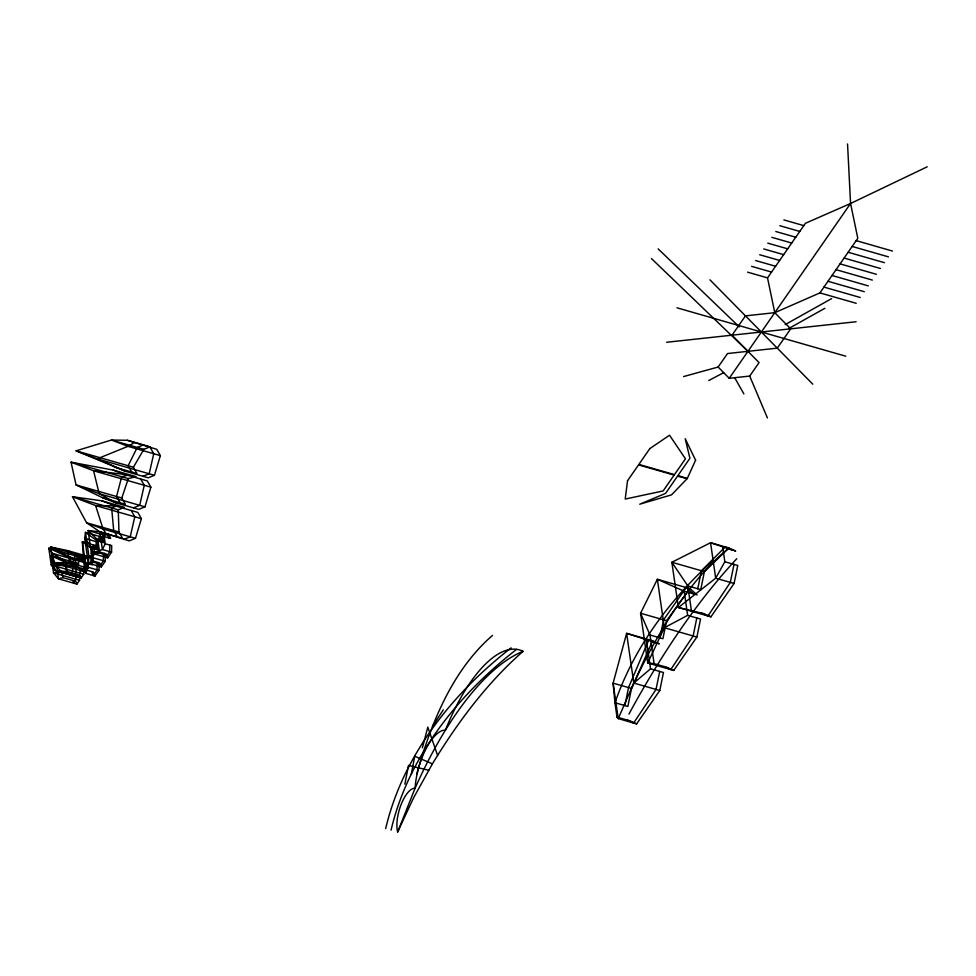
<?xml version="1.0" encoding="UTF-8"?>
<svg xmlns="http://www.w3.org/2000/svg" width="976" height="976" viewBox="0 0 976 976"><rect width="100%" height="100%" fill="white"/><g stroke="black" fill="none" stroke-linecap="round" stroke-linejoin="round"><path stroke-width="1.46" d="M72.09 575.498L73.31 562.091L74.42 564.872M75.603 564.506L75.664 560.017L77.592 556.454L78.861 560.346M75.847 574.754L75.786 579.232L73.92 583.245L72.81 580.464M78.592 565.36L78.653 560.883L81.35 557.528L48.8 548.195L51.203 564.897L55.12 570.57L81.13 578.024L83.753 574.242L83.826 569.752L70.906 566.056L51.203 564.897L83.753 574.242M79.544 580.317L53.534 572.863L58.487 578.829L76.909 584.112L79.544 580.317L79.605 575.828L66.685 572.131L53.534 572.863L51.057 555.71L77.067 563.164L78.178 565.946L65.27 562.249L51.057 555.71L56.73 566.592L62.159 572.656L75.079 576.365L77.067 563.164M80.056 559.956L80.117 555.478L82.472 554.832L83.582 557.613M80.069 568.679L79.995 573.156L78.141 577.17L77.031 574.388M85.351 571.936L84.241 569.154L71.321 565.446L52.802 562.603L69.577 562.859L67.808 550.635L74.42 554.99L87.34 558.699L86.23 555.917L67.808 550.635L50.557 546.999L83.106 556.332L83.045 560.822L70.126 557.113L50.557 546.999L52.802 562.603L85.351 571.936L87.986 568.142L88.06 563.664M84.29 562.579L84.229 567.068L82.362 571.082L81.252 568.3M90.841 564.409L90.963 557.869L93.489 544.962L95.136 548.951M92.464 558.296L83.253 555.661L85.876 562.981L86.913 570.179L85.815 573.388L85.949 566.629L92.622 561.969L99.076 563.823L98.954 570.35L95.014 576.023L85.815 573.388L83.253 555.661L82.362 541.765L95.367 545.499L92.464 558.296L92.342 564.836L52.643 553.416L48.8 548.195L69.711 557.711L82.618 561.42L81.35 557.528M96.124 548.183L96.246 541.656L99.894 536.507L101.76 542.107M97.197 563.286L97.075 569.813L93.525 575.596L91.878 571.607M101.772 537.056L97.746 542.083L97.624 548.61L91.158 546.767L84.741 538.349L85.498 532.384L101.772 537.056L103.639 542.644L97.185 540.802L85.498 532.384L88.987 556.601L88.316 563.213L101.321 566.934L105.262 561.261L105.384 554.734L98.93 552.88L88.987 556.601L105.262 561.261M102.773 541.326L102.895 534.787L107.153 533.884L108.787 537.886M103.505 554.197L103.383 560.724L99.833 566.507L98.186 562.518M104.383 535.214L104.261 541.753L97.807 539.899L88.108 530.541L99.82 531.786L122.561 538.301L118.974 532.03L118.255 509.85L124.477 507.325L101.748 500.798L72.48 496.735L86.571 522.746L99.82 531.786L104.212 536.568L110.666 538.423L109.031 534.433L104.383 535.214L88.108 530.541L92.622 561.969M109.824 545.084L109.702 551.623L106.152 557.406L104.517 553.404M111.581 552.16L102.382 549.512L91.366 553.16L107.653 557.833L111.581 552.16L111.703 545.621L105.249 543.766L104.212 536.568M404.881 784.167L408.48 765.404L428.72 770.247M411.262 774.48L414.751 756.266L432.417 763.83C457.488 722.606 486.682 683.285 523.075 651.321A260.519 101.797 -74 0 0 415.081 788.242A25.559 9.992 -74 0 0 401.246 804.187A25.559 9.992 -74 0 0 397.647 832.028L413.495 798.002L432.417 763.83M624.872 705.575L628.532 687.568L648.869 639.719L655.579 642.781M659.922 637.853L663.582 619.845L686.165 587.552L693.326 593.811M689.922 588.626L666.571 620.699L662.911 638.707L649.992 635.01L640.573 613.245L657.373 579.293L689.922 588.626L697.084 594.884L684.164 591.188L657.373 579.293L664.351 627.727L647.735 662.972L673.745 670.427L696.901 637.06L700.561 619.052L687.653 615.344L664.351 627.727L696.901 637.06M659.703 671.439L656.031 689.446L633.644 723.033L626.946 719.971M659.788 690.52L663.46 672.513L650.541 668.816L633.79 683.066L618.223 718.604L636.633 723.887L659.788 690.52L633.79 683.066L626.616 633.339L652.627 640.793L659.337 643.855L626.616 633.339L613.111 683.151L614.941 702.732L617.015 717.128L618.223 718.604L613.111 683.151L631.521 688.422A310.197 121.207 -74 0 1 728.974 548.012L735.684 551.074L710.565 542.729L671.866 562.274L678.381 607.499L710.931 616.832L734.086 583.477L737.758 565.47L724.839 561.761L722.765 547.365M697.755 588.76L701.427 570.753L725.217 546.938L731.927 549.988M704.416 571.607L700.744 589.614L687.824 585.905L671.866 562.274L704.416 571.607L728.974 548.012L710.565 542.729L715.676 578.195L678.381 607.499L704.233 613.782L710.931 616.832M696.803 617.979L693.143 635.986L670.756 669.573L664.046 666.51M734.001 564.384L730.329 582.391L707.942 615.978L701.244 612.916M416.801 773.895C430.977 723.509 452.156 670.402 492.49 635.425M422.364 747.884L427.817 727.144L437.614 755.473M105.249 543.766L102.382 549.512L99.82 531.786L129.259 540.863L135.481 538.325L141.398 518.671L137.811 512.4L115.083 505.885L101.748 500.798M144.96 506.837L150.865 487.183L147.291 480.912L124.55 474.397L113.301 470.115L71.028 462.173L76.043 484.889L102.651 497.772L115.998 502.86L138.726 509.374L144.96 506.837L99.186 493.71L76.043 484.889L121.817 498.016L125.392 504.287L102.651 497.772M154.452 475.275L160.357 455.621L156.782 449.35L127.356 440.286L111.447 440.042L76.104 450.827L125.489 471.298L148.23 477.813L154.452 475.275L97.161 458.854L76.104 450.827L133.395 467.248L136.969 473.519L114.241 467.004M121.817 498.016L128.32 478.594L136.042 476.63L113.301 470.115M397.647 832.028L415.081 788.242A43.017 16.812 -74 0 1 445.422 730.158A129.71 50.679 -74 0 1 523.075 651.321M652.627 640.793L631.521 688.422L627.861 706.429L614.941 702.732M724.839 561.761L715.676 578.195L734.086 583.477M133.395 467.248L143.862 449.338L150.084 446.801L127.356 440.286M432.441 726.437L443.324 709.796M683.578 376.565L718.129 367.037L727.498 353.544L777.274 348.151L790.682 328.827L774.773 312.686L767.526 277.879L805.42 223.284L850.56 203.496L927.2 166.811M718.129 367.037L729.243 378.298L850.56 203.496L847.546 143.972M729.243 378.298L749.702 376.077L759.06 362.596L732.049 335.183L745.457 315.858L774.773 312.686L819.925 292.898L857.806 238.303L850.56 203.496M134.054 442.836L127.954 446.337L97.161 458.854L125.489 471.298M785.18 324.593L831.613 298.619M789.084 328.326L824.903 308.282M708.771 380.518L723.68 372.661M69.577 562.859L75.14 559.956L74.42 554.99M101.321 566.934L99.686 562.945L93.22 561.09L88.316 563.213L84.741 538.349L97.746 542.083M143.472 444.91L137.238 447.435L128.137 465.747L131.711 472.018M142.96 476.3L149.194 473.775L153.744 453.73L150.17 447.459M117.864 505.422L111.63 507.959L113.716 530.529L117.303 536.8M133.468 507.862L139.702 505.336L144.253 485.292L140.678 479.021M124.001 539.35L130.223 536.824L134.786 516.78L131.199 510.509M76.909 584.112L75.799 581.33L62.879 577.621L58.487 578.829L56.73 566.592M129.43 474.739L121.707 476.703L116.559 496.516L120.133 502.774M91.366 553.16L99.552 551.977L106.006 553.831L107.653 557.833M83.106 556.332L86.23 555.917M666.596 342.271L856.135 321.738M115.083 505.885L95.624 505.556L72.48 496.735L118.255 509.85M81.13 578.024L80.008 575.242L67.1 571.546L55.12 570.57L52.643 553.416L65.673 561.664L87.986 568.142M673.745 670.427L667.035 667.364L654.115 663.656L647.735 662.972L640.573 613.245L666.571 620.699M124.55 474.397L93.574 470.761L71.028 462.173L128.32 478.594M783.874 219.905L803.797 225.627M856.184 240.645L892.479 251.052M779.848 225.712L799.759 231.434M852.158 246.452L888.453 256.859M775.81 231.519L795.733 237.229M848.132 252.259L884.427 262.666M771.784 237.327L791.707 243.036M844.094 258.067L880.389 268.473M767.758 243.134L787.681 248.843M840.068 263.874L876.363 274.28M763.732 248.941L783.643 254.651M836.042 269.669L872.337 280.075M759.694 254.748L779.617 260.458M832.016 275.476L868.298 285.883M755.668 260.555L775.591 266.265M827.977 281.283L864.272 291.69M751.642 266.363L771.552 272.072M823.951 287.09L860.246 297.497M747.604 272.158L767.526 277.879M819.925 292.898L856.22 303.304M676.966 307.806L845.777 356.203M143.862 449.338L111.447 440.042L127.954 446.337L160.357 455.621M150.865 487.183L93.574 470.761L99.186 493.71L115.998 502.86M141.398 518.671L95.624 505.556L103.078 529.029L106.518 534.336M118.974 532.03L86.571 522.746L103.078 529.029L135.481 538.325M617.015 717.128L629.935 720.825L636.633 723.887M98.954 570.35L85.949 566.629L82.362 541.765L90.548 547.634L97.014 549.488L95.367 545.499M86.913 570.179L93.379 572.034L95.014 576.023M658.141 248.88L739.308 326.911M651.431 258.542L747.958 351.323M709.942 279.819L812.788 384.19M734.672 377.712L743.883 393.865M749.702 376.077L767.404 417.935M687.824 585.905L691.313 610.073M684.164 591.188L687.653 615.344M649.992 635.01L654.115 663.656M646.417 640.158L650.541 668.816M97.807 539.899L99.552 551.977M97.185 540.802L98.93 552.88M91.158 546.767L93.22 561.09M70.126 557.113L71.321 565.446M69.711 557.711L70.906 566.056M65.673 561.664L67.1 571.546M65.27 562.249L66.685 572.131M62.159 572.656L62.879 577.621M628.959 714.066A591.566 231.141 -74 0 1 736.782 558.711M615.661 700.878A474.348 329.51 -8.2 0 1 713.114 560.456M385.679 828.587A453.889 315.297 -8.2 0 1 511.095 647.881M391.071 830.137A453.889 315.297 -8.2 0 1 516.499 649.43M627.544 480.729L625.213 499.053L663.143 490.94L674.135 475.092L638.536 464.881L627.544 480.729M695.595 460.184L687.238 478.569L671.537 494.856L639.744 504.214L665.559 493.405L677.503 476.19L687.238 478.569L677.978 475.507L689.922 458.293L685.201 438.724L695.595 460.184M649.857 448.582L638.853 464.417L674.465 474.629L685.457 458.793L669.524 435.223L649.857 448.582"/></g></svg>
